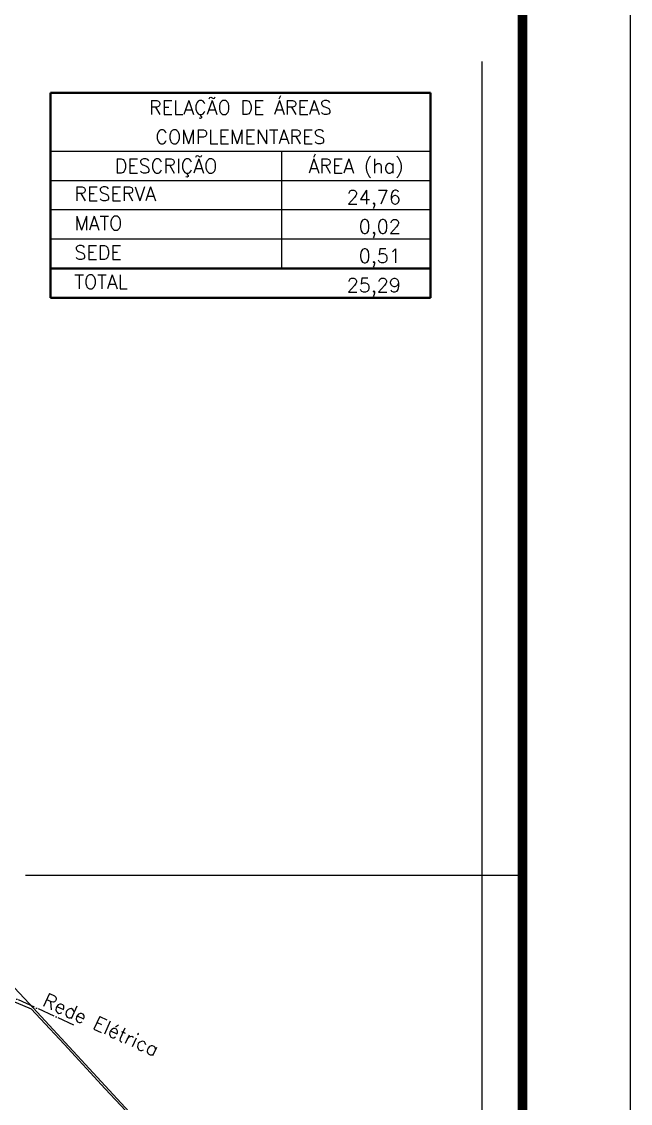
# Model space of a CAD drawing. Extents: x 734557 to 737707, y 7817455 to 7821910.
# Drawn here: x 736860 to 737707, y 7819183 to 7820686 of the extents above; entities that cross this region are included whole.
import ezdxf
from ezdxf.enums import TextEntityAlignment as Align

# ---------------------------------------------------------------- set-up
doc = ezdxf.new("R2010")
doc.units = 0
doc.header["$MEASUREMENT"] = 0
for name, pattern in [('ACAD_ISO04W100', [30, 24, -3, 0, -3]), ('CONTINUO', [0]), ('LIN0', [0])]:
    doc.linetypes.add(name, pattern=pattern)
for name, color, linetype in [('0114000150', 1, 'Continuous'), ('MALHA', 8, 'Continuous'), ('MARGEM', 7, 'CONTINUO'), ('QUADRO_DE_AREAS_COMPLEMENTARES', 7, 'Continuous'), ('REDE_DE_LUZ', 6, 'ACAD_ISO04W100')]:
    doc.layers.add(name, color=color, linetype=linetype)
doc.layers.add('0114000150053', color=5, linetype='Continuous', lineweight=25)
doc.layers.add('TEXTO_DIVERSOS', color=7, linetype='Continuous', lineweight=5)
doc.styles.add('SIMPLEX', font='simplex', dxfattribs={"height": 0.2})

msp = doc.modelspace()

# ---------------------------------------------------------------- linework, layer by layer
at = {"layer": '0114000150'}
msp.add_lwpolyline([(737042.8, 7819134.7), (736870.7, 7819321.4), (736793.9, 7819402.5), (736738.5, 7819462), (736685.1, 7819520), (736624.1, 7819585.4), (736559.1, 7819654.6), (736517, 7819700.2), (736484.2, 7819733.2), (736746.1, 7819940.4), (736725.1, 7819970.8), (736697.4, 7819996.7), (736667, 7820041), (736639.6, 7820097.5), (736571.4, 7820164.1), (736548.3, 7820184.6), (736513.8, 7820239), (736493.8, 7820270), (736478.9, 7820286.4), (736466.6, 7820304.4), (736564.6, 7820384.7), (736246, 7820637), (736179.3, 7820690.3)], dxfattribs=at)
at = {"layer": '0114000150053'}
msp.add_lwpolyline([(736503, 7819175), (736499.2, 7819312.3), (736496.2, 7819416.4), (736494.9, 7819465.7), (736494.4, 7819485), (736824.4, 7819334.9), (736831.4, 7819331.4), (736852.3, 7819322.9), (736873.2, 7819314.2), (736886.2, 7819300.2), (736919.1, 7819265.1), (736976.4, 7819203), (737026.5, 7819149.9)], dxfattribs=at)
at = {"layer": 'MALHA', "linetype": 'ByBlock'}
for points in [[(737500, 7820630.6), (737500, 7818659), (737500, 7818078.6)], [(736865.6, 7819500), (737556.6, 7819500)]]:
    msp.add_lwpolyline(points, dxfattribs=at)
at = {"layer": 'MARGEM', "color": 174, "linetype": 'LIN0', "flags": 128}
msp.add_lwpolyline([(737706.6, 7817454.6), (737706.6, 7821909.6), (734556.6, 7821909.6), (734556.6, 7817454.6)], close=True, dxfattribs=at)
at = {"layer": 'MARGEM', "color": 174, "linetype": 'LIN0', "const_width": 13.6, "flags": 128}
msp.add_lwpolyline([(737556.6, 7817956.2), (737556.6, 7821759.6), (734706.6, 7821759.6), (734706.6, 7817956.2)], close=True, dxfattribs=at)
at = {"layer": 'QUADRO_DE_AREAS_COMPLEMENTARES', "color": 174, "linetype": 'ByBlock', "lineweight": 40}
for p, q in [((736900.1, 7820464.9), (736900.1, 7820587)), ((736900.1, 7820587), (737428.5, 7820587)), ((737428.5, 7820464.9), (737428.5, 7820587)), ((736900.1, 7820464.9), (736900.1, 7820302.1)), ((737428.5, 7820464.9), (737428.5, 7820302.1)), ((737428.5, 7820342.8), (736900.1, 7820342.8)), ((737428.5, 7820302.1), (736900.1, 7820302.1))]:
    msp.add_line(p, q, dxfattribs=at)
at = {"layer": 'QUADRO_DE_AREAS_COMPLEMENTARES', "linetype": 'Continuous'}
for p, q in [((737428.5, 7820505.6), (736900.1, 7820505.6)), ((737221.7, 7820505.6), (737221.7, 7820464.9)), ((737428.5, 7820464.9), (736900.1, 7820464.9)), ((737221.7, 7820464.9), (737221.7, 7820342.8)), ((737428.5, 7820424.2), (736900.1, 7820424.2)), ((737428.5, 7820383.5), (736900.1, 7820383.5))]:
    msp.add_line(p, q, dxfattribs=at)
at = {"layer": 'REDE_DE_LUZ', "elevation": 632.2, "flags": 128}
msp.add_lwpolyline([(736932.6, 7819291.6), (736136.6, 7819654), (736073.6, 7819682.8), (736005, 7819714), (735891, 7819769), (735773.2, 7819822.8), (735678.7, 7819862.8), (735548.5, 7819925.2), (735225.2, 7820072)], dxfattribs=at)

# ---------------------------------------------------------------- texts
at = {"layer": 'QUADRO_DE_AREAS_COMPLEMENTARES', "linetype": 'Continuous', "style": 'SIMPLEX'}
for s, p in [('RELAÇÃO DE ÁREAS', (737164.3, 7820566.7)), ('COMPLEMENTARES', (737164.3, 7820526)), ('DESCRIÇÃO', (737060.9, 7820485.3)), ('ÁREA (ha)', (737325.1, 7820485.3))]:
    msp.add_text(s, height=19.5, dxfattribs=at).set_placement(p, align=Align.MIDDLE_CENTER)
for s, p in [('RESERVA', (736933.4, 7820446.6)), ('MATO', (736933.4, 7820405.9)), ('SEDE', (736933.4, 7820365.2)), ('TOTAL', (736933.4, 7820324.4))]:
    msp.add_text(s, height=19.5, dxfattribs=at).set_placement(p, align=Align.MIDDLE_LEFT)
for s, p in [('24,76', (737387.4, 7820432.1)), ('0,02', (737387.4, 7820391.4)), ('0,51', (737387.4, 7820350.7)), ('25,29', (737387.4, 7820310))]:
    msp.add_text(s, height=19.5, dxfattribs=at).set_placement(p, align=Align.RIGHT)
at = {"layer": 'TEXTO_DIVERSOS', "linetype": 'Continuous', "style": 'SIMPLEX'}
msp.add_text('Rede Elétrica', height=19.5, rotation=335.5192, dxfattribs=at).set_placement((736887.7, 7819318.9, 626.1))

doc.saveas('drawing.dxf')
